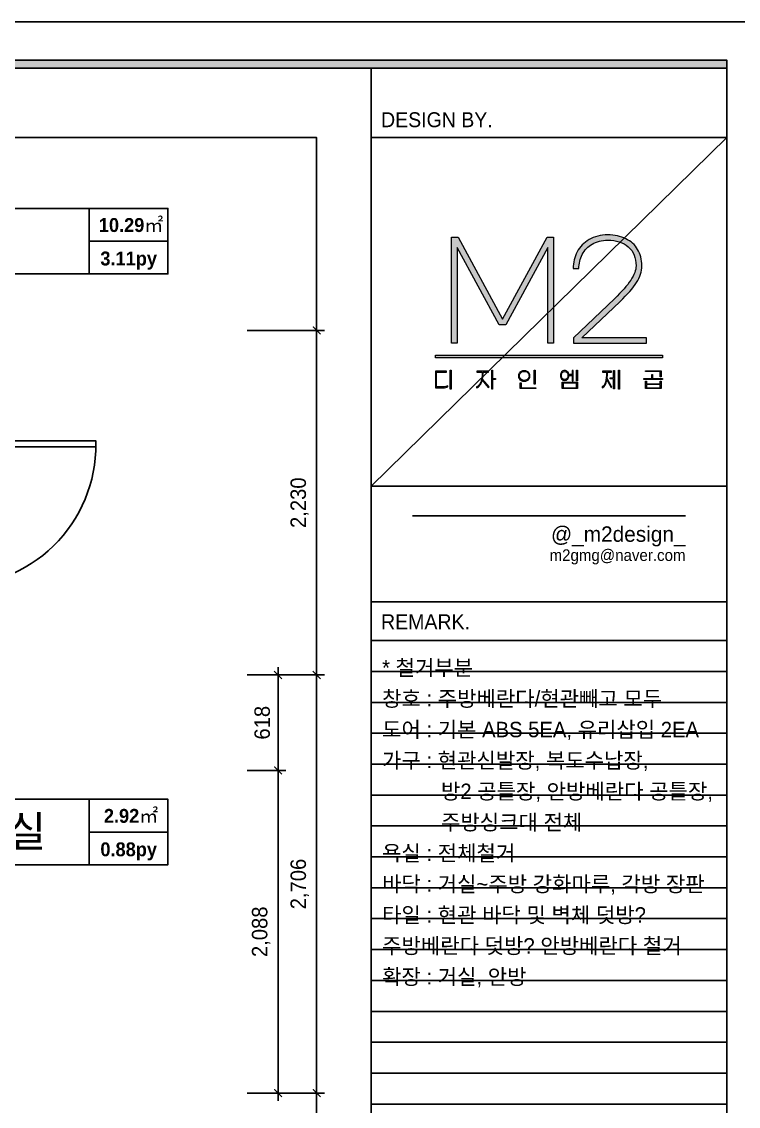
# Model space of a CAD drawing. Header units: inches. Extents: x 262342 to 305842, y 10210 to 38486.
# Drawn here: x 279027 to 283666, y 30966 to 37986 of the extents above; entities that cross this region are included whole.
import ezdxf
from ezdxf.enums import TextEntityAlignment as Align

# ---------------------------------------------------------------- set-up
doc = ezdxf.new("R2010")
doc.units = ezdxf.units.IN
doc.header["$LTSCALE"] = 50
doc.header["$MEASUREMENT"] = 0
for name, color, linetype in [('0-ELC TEXT', 7, 'Continuous'), ('03-TEXT', 3, 'Continuous'), ('07-DIM', 5, 'Continuous'), ('_U+B808_U+C774_U+C5B4 2', 7, 'Continuous'), ('CO-DOOR', 8, 'Continuous'), ('FORM(YOURNAME)-1', 1, 'Continuous'), ('FORM(YOURNAME)-11', 1, 'Continuous')]:
    doc.layers.add(name, color=color, linetype=linetype)
doc.styles.add('HY 울릉도 L', font='')
doc.styles.add('YOURNAME', font='HY울릉도M.TTF')
doc.styles.add('넥슨고딕', font='NEXONLv1GothicBold.ttf')
doc.styles.add('코레일둥고', font='Korail_Round_Gothic_Medium.ttf')
doc.styles.get('HY 울릉도 L').set_extended_font_data('HY울릉도L')
doc.dimstyles.new('50', dxfattribs={"dimscale": 50, "dimtxt": 2, "dimasz": 1, "dimexe": 1, "dimexo": 1, "dimgap": 1, "dimtad": 1, "dimdec": 0, "dimrnd": 0.05, "dimdsep": 46, "dimlunit": 6, "dimtxsty": 'HY 울릉도 L', "dimblk": 'ARCHTICK', "dimcen": 2.5, "dimdle": 1, "dimclrd": 133, "dimclre": 133, "dimclrt": 30, "dimadec": 0, "dimazin": 0, "dimtfac": 1, "dimtdec": 0, "dimtix": 1, "dimtmove": 2, "dimatfit": 3, "dimldrblk": 'ARCHTICK', "dimfxl": 1, "dimlwd": -1, "dimlwe": -1, "dimarcsym": 0})

# ---------------------------------------------------------------- blocks, each defined once
blk = doc.blocks.new('block 34')
at = {"layer": '_U+B808_U+C774_U+C5B4 2'}
h = blk.add_hatch(color=35, dxfattribs=at)
h.dxf.hatch_style = 2
h.paths.add_polyline_path([(674.6, -105.53), (675.73, -105.53), (683.42, -119.69), (691.1, -105.53), (692.22, -105.53), (692.22, -123.82), (691.22, -123.82), (691.22, -107.31), (683.97, -120.67), (682.84, -120.67), (675.59, -107.31), (675.59, -123.82), (674.6, -123.82)])
h = blk.add_hatch(color=35, dxfattribs=at)
h.dxf.hatch_style = 2
edge = h.paths.add_edge_path()
edge.add_spline(control_points=[(704.68, -105.78), (705.57, -106.21), (706.25, -106.83), (706.73, -107.63), (707.21, -108.43), (707.45, -109.38), (707.45, -110.46), (707.45, -111.43), (707.14, -112.39), (706.53, -113.34), (705.92, -114.29), (704.98, -115.38), (703.7, -116.62), (703.7, -116.62), (697.12, -122.91), (697.12, -122.91), (697.12, -122.91), (708.26, -122.91), (708.26, -122.91), (708.26, -122.91), (708.26, -123.82), (708.26, -123.82), (708.26, -123.82), (695.66, -123.82), (695.66, -123.82), (695.66, -123.82), (695.66, -122.91), (695.66, -122.91), (695.66, -122.91), (702.73, -116.15), (702.73, -116.15), (703.99, -114.93), (704.93, -113.86), (705.54, -112.95), (706.15, -112.03), (706.45, -111.2), (706.45, -110.46), (706.45, -109.07), (706.01, -107.98), (705.12, -107.2), (704.23, -106.42), (703.05, -106.03), (701.57, -106.03), (700.53, -106.03), (699.64, -106.26), (698.89, -106.71), (698.15, -107.15), (697.57, -107.75), (697.18, -108.5), (696.79, -109.25), (696.59, -110.06), (696.59, -110.94), (696.59, -110.94), (695.59, -110.94), (695.59, -110.94), (695.59, -109.89), (695.83, -108.93), (696.3, -108.05), (696.77, -107.17), (697.46, -106.46), (698.36, -105.93), (699.26, -105.4), (700.33, -105.13), (701.57, -105.13), (702.76, -105.13), (703.79, -105.35), (704.68, -105.78)], knot_values=[0, 0, 0, 0, 1, 1, 1, 2, 2, 2, 3, 3, 3, 4, 4, 4, 5, 5, 5, 6, 6, 6, 7, 7, 7, 8, 8, 8, 9, 9, 9, 10, 10, 10, 11, 11, 11, 12, 12, 12, 13, 13, 13, 14, 14, 14, 15, 15, 15, 16, 16, 16, 17, 17, 17, 18, 18, 18, 19, 19, 19, 20, 20, 20, 21, 21, 21, 22, 22, 22, 22], degree=3, periodic=0)
at = {"layer": '_U+B808_U+C774_U+C5B4 2', "lineweight": 0}
blk.add_lwpolyline([(674.6, -105.53), (675.73, -105.53), (683.42, -119.69), (691.1, -105.53), (692.22, -105.53), (692.22, -123.82), (691.22, -123.82), (691.22, -107.31), (683.97, -120.67), (682.84, -120.67), (675.59, -107.31), (675.59, -123.82), (674.6, -123.82), (674.6, -105.53)], dxfattribs=at)
blk.add_open_spline([(704.68, -105.78), (705.57, -106.21), (706.25, -106.83), (706.73, -107.63), (707.21, -108.43), (707.45, -109.38), (707.45, -110.46), (707.45, -111.43), (707.14, -112.39), (706.53, -113.34), (705.92, -114.29), (704.98, -115.38), (703.7, -116.62), (703.7, -116.62), (697.12, -122.91), (697.12, -122.91), (697.12, -122.91), (708.26, -122.91), (708.26, -122.91), (708.26, -122.91), (708.26, -123.82), (708.26, -123.82), (708.26, -123.82), (695.66, -123.82), (695.66, -123.82), (695.66, -123.82), (695.66, -122.91), (695.66, -122.91), (695.66, -122.91), (702.73, -116.15), (702.73, -116.15), (703.99, -114.93), (704.93, -113.86), (705.54, -112.95), (706.15, -112.03), (706.45, -111.2), (706.45, -110.46), (706.45, -109.07), (706.01, -107.98), (705.12, -107.2), (704.23, -106.42), (703.05, -106.03), (701.57, -106.03), (700.53, -106.03), (699.64, -106.26), (698.89, -106.71), (698.15, -107.15), (697.57, -107.75), (697.18, -108.5), (696.79, -109.25), (696.59, -110.06), (696.59, -110.94), (696.59, -110.94), (695.59, -110.94), (695.59, -110.94), (695.59, -109.89), (695.83, -108.93), (696.3, -108.05), (696.77, -107.17), (697.46, -106.46), (698.36, -105.93), (699.26, -105.4), (700.33, -105.13), (701.57, -105.13), (702.76, -105.13), (703.79, -105.35), (704.68, -105.78)], degree=3, knots=[0, 0, 0, 0, 1, 1, 1, 2, 2, 2, 3, 3, 3, 4, 4, 4, 5, 5, 5, 6, 6, 6, 7, 7, 7, 8, 8, 8, 9, 9, 9, 10, 10, 10, 11, 11, 11, 12, 12, 12, 13, 13, 13, 14, 14, 14, 15, 15, 15, 16, 16, 16, 17, 17, 17, 18, 18, 18, 19, 19, 19, 20, 20, 20, 21, 21, 21, 22, 22, 22, 22], dxfattribs=at)
blk = doc.blocks.new('block 35')
at = {"layer": '_U+B808_U+C774_U+C5B4 2'}
h = blk.add_hatch(color=35, dxfattribs=at)
h.dxf.hatch_style = 2
edge = h.paths.add_edge_path()
edge.add_spline(control_points=[(673.72, -128.8), (673.72, -128.8), (672, -128.8), (672, -128.8), (672, -128.8), (672, -131.36), (672, -131.36), (672, -131.36), (673.14, -131.36), (673.14, -131.36), (673.29, -131.36), (673.44, -131.34), (673.6, -131.31), (673.75, -131.28), (673.88, -131.24), (673.98, -131.2), (673.98, -131.2), (673.98, -131.35), (673.98, -131.35), (673.88, -131.4), (673.75, -131.44), (673.6, -131.47), (673.45, -131.49), (673.3, -131.51), (673.14, -131.51), (673.14, -131.51), (671.83, -131.51), (671.83, -131.51), (671.83, -131.51), (671.83, -128.65), (671.83, -128.65), (671.83, -128.65), (673.72, -128.65), (673.72, -128.65), (673.72, -128.65), (673.72, -128.8), (673.72, -128.8)], knot_values=[0, 0, 0, 0, 1, 1, 1, 2, 2, 2, 3, 3, 3, 4, 4, 4, 5, 5, 5, 6, 6, 6, 7, 7, 7, 8, 8, 8, 9, 9, 9, 10, 10, 10, 11, 11, 11, 12, 12, 12, 12], degree=3, periodic=0)
h.paths.add_polyline_path([(674.54, -131.73), (674.38, -131.74), (674.38, -128.5), (674.54, -128.5)])
h = blk.add_hatch(color=35, dxfattribs=at)
h.dxf.hatch_style = 2
edge = h.paths.add_edge_path()
edge.add_spline(control_points=[(679.96, -130.01), (679.96, -130.01), (681.09, -131.37), (681.09, -131.37), (681.09, -131.37), (680.96, -131.47), (680.96, -131.47), (680.96, -131.47), (679.92, -130.19), (679.92, -130.19), (679.82, -130.57), (679.69, -130.87), (679.52, -131.09), (679.35, -131.32), (679.14, -131.46), (678.9, -131.51), (678.9, -131.51), (678.9, -131.36), (678.9, -131.36), (679.11, -131.3), (679.3, -131.16), (679.45, -130.93), (679.6, -130.7), (679.71, -130.39), (679.79, -130.03), (679.86, -129.66), (679.91, -129.25), (679.91, -128.8), (679.91, -128.8), (678.97, -128.8), (678.97, -128.8), (678.97, -128.8), (678.97, -128.65), (678.97, -128.65), (678.97, -128.65), (681, -128.65), (681, -128.65), (681, -128.65), (681, -128.8), (681, -128.8), (681, -128.8), (680.07, -128.8), (680.07, -128.8), (680.06, -129.26), (680.03, -129.66), (679.96, -130.01)], knot_values=[0, 0, 0, 0, 1, 1, 1, 2, 2, 2, 3, 3, 3, 4, 4, 4, 5, 5, 5, 6, 6, 6, 7, 7, 7, 8, 8, 8, 9, 9, 9, 10, 10, 10, 11, 11, 11, 12, 12, 12, 13, 13, 13, 14, 14, 14, 15, 15, 15, 15], degree=3, periodic=0)
h.paths.add_polyline_path([(682.21, -130.06), (681.69, -130.06), (681.69, -131.73), (681.54, -131.73), (681.54, -128.5), (681.69, -128.5), (681.69, -129.92), (682.21, -129.92)])
h = blk.add_hatch(color=35, dxfattribs=at)
h.dxf.hatch_style = 2
edge = h.paths.add_edge_path()
edge.add_spline(control_points=[(687.69, -128.68), (687.84, -128.76), (687.95, -128.87), (688.03, -129.01), (688.11, -129.15), (688.15, -129.3), (688.15, -129.47), (688.15, -129.64), (688.11, -129.8), (688.03, -129.94), (687.95, -130.08), (687.84, -130.19), (687.69, -130.27), (687.54, -130.35), (687.36, -130.39), (687.15, -130.39), (686.95, -130.39), (686.77, -130.35), (686.62, -130.27), (686.47, -130.19), (686.36, -130.08), (686.28, -129.94), (686.2, -129.8), (686.16, -129.64), (686.16, -129.47), (686.16, -129.3), (686.2, -129.15), (686.28, -129.01), (686.36, -128.87), (686.47, -128.76), (686.62, -128.68), (686.77, -128.6), (686.95, -128.56), (687.15, -128.56), (687.36, -128.56), (687.54, -128.6), (687.69, -128.68)], knot_values=[0, 0, 0, 0, 1, 1, 1, 2, 2, 2, 3, 3, 3, 4, 4, 4, 5, 5, 5, 6, 6, 6, 7, 7, 7, 8, 8, 8, 9, 9, 9, 10, 10, 10, 11, 11, 11, 12, 12, 12, 12], degree=3, periodic=0)
edge = h.paths.add_edge_path()
edge.add_spline(control_points=[(686.72, -128.79), (686.59, -128.86), (686.49, -128.95), (686.43, -129.07), (686.36, -129.18), (686.32, -129.32), (686.32, -129.47), (686.32, -129.63), (686.36, -129.76), (686.43, -129.88), (686.49, -130), (686.59, -130.09), (686.72, -130.15), (686.84, -130.22), (686.99, -130.25), (687.15, -130.25), (687.32, -130.25), (687.46, -130.22), (687.59, -130.15), (687.72, -130.09), (687.81, -130), (687.88, -129.88), (687.95, -129.76), (687.98, -129.63), (687.98, -129.47), (687.98, -129.32), (687.95, -129.18), (687.88, -129.07), (687.81, -128.95), (687.72, -128.86), (687.59, -128.79), (687.46, -128.73), (687.32, -128.7), (687.15, -128.7), (686.99, -128.7), (686.84, -128.73), (686.72, -128.79)], knot_values=[0, 0, 0, 0, 1, 1, 1, 2, 2, 2, 3, 3, 3, 4, 4, 4, 5, 5, 5, 6, 6, 6, 7, 7, 7, 8, 8, 8, 9, 9, 9, 10, 10, 10, 11, 11, 11, 12, 12, 12, 12], degree=3, periodic=0)
h.paths.add_polyline_path([(686.6, -131.51), (689.15, -131.51), (689.15, -131.66), (686.44, -131.66), (686.44, -130.66), (686.6, -130.66)])
h.paths.add_polyline_path([(689.03, -130.91), (688.87, -130.91), (688.87, -128.5), (689.03, -128.5)])
h = blk.add_hatch(color=35, dxfattribs=at)
h.dxf.hatch_style = 2
edge = h.paths.add_edge_path()
edge.add_spline(control_points=[(694.67, -130), (694.55, -130.16), (694.37, -130.23), (694.14, -130.23), (693.91, -130.23), (693.73, -130.16), (693.61, -130), (693.48, -129.84), (693.42, -129.64), (693.42, -129.39), (693.42, -129.14), (693.48, -128.94), (693.61, -128.78), (693.73, -128.62), (693.91, -128.54), (694.14, -128.54), (694.35, -128.54), (694.51, -128.61), (694.63, -128.74), (694.75, -128.87), (694.83, -129.04), (694.85, -129.25), (694.85, -129.25), (695.45, -129.25), (695.45, -129.25), (695.45, -129.25), (695.45, -128.52), (695.45, -128.52), (695.45, -128.52), (695.61, -128.52), (695.61, -128.52), (695.61, -128.52), (695.61, -130.29), (695.61, -130.29), (695.61, -130.29), (695.45, -130.29), (695.45, -130.29), (695.45, -130.29), (695.45, -129.4), (695.45, -129.4), (695.45, -129.4), (694.86, -129.4), (694.86, -129.4), (694.85, -129.64), (694.79, -129.85), (694.67, -130)], knot_values=[0, 0, 0, 0, 1, 1, 1, 2, 2, 2, 3, 3, 3, 4, 4, 4, 5, 5, 5, 6, 6, 6, 7, 7, 7, 8, 8, 8, 9, 9, 9, 10, 10, 10, 11, 11, 11, 12, 12, 12, 13, 13, 13, 14, 14, 14, 15, 15, 15, 15], degree=3, periodic=0)
edge = h.paths.add_edge_path()
edge.add_spline(control_points=[(693.73, -129.9), (693.83, -130.03), (693.97, -130.09), (694.14, -130.09), (694.31, -130.09), (694.45, -130.03), (694.55, -129.9), (694.65, -129.78), (694.7, -129.61), (694.7, -129.39), (694.7, -129.17), (694.65, -129), (694.55, -128.87), (694.45, -128.75), (694.31, -128.69), (694.14, -128.69), (693.97, -128.69), (693.83, -128.75), (693.73, -128.87), (693.63, -129), (693.58, -129.17), (693.58, -129.39), (693.58, -129.61), (693.63, -129.78), (693.73, -129.9)], knot_values=[0, 0, 0, 0, 1, 1, 1, 2, 2, 2, 3, 3, 3, 4, 4, 4, 5, 5, 5, 6, 6, 6, 7, 7, 7, 8, 8, 8, 8], degree=3, periodic=0)
h.paths.add_polyline_path([(693.69, -130.55), (696.36, -130.55), (696.36, -131.66), (693.69, -131.66)])
h.paths.add_polyline_path([(693.85, -131.51), (696.2, -131.51), (696.2, -130.7), (693.85, -130.7)])
h.paths.add_polyline_path([(696.36, -128.5), (696.36, -130.32), (696.2, -130.32), (696.2, -128.5)])
h = blk.add_hatch(color=35, dxfattribs=at)
h.dxf.hatch_style = 2
edge = h.paths.add_edge_path()
edge.add_spline(control_points=[(701.46, -129.93), (701.46, -129.93), (702.28, -131.39), (702.28, -131.39), (702.28, -131.39), (702.15, -131.47), (702.15, -131.47), (702.15, -131.47), (701.43, -130.17), (701.43, -130.17), (701.3, -130.94), (701.03, -131.39), (700.63, -131.51), (700.63, -131.51), (700.63, -131.35), (700.63, -131.35), (700.88, -131.26), (701.06, -130.99), (701.18, -130.55), (701.3, -130.1), (701.37, -129.52), (701.37, -128.8), (701.37, -128.8), (700.67, -128.8), (700.67, -128.8), (700.67, -128.8), (700.67, -128.65), (700.67, -128.65), (700.67, -128.65), (702.19, -128.65), (702.19, -128.65), (702.19, -128.65), (702.19, -128.8), (702.19, -128.8), (702.19, -128.8), (701.53, -128.8), (701.53, -128.8), (701.52, -129.25), (701.5, -129.63), (701.46, -129.93)], knot_values=[0, 0, 0, 0, 1, 1, 1, 2, 2, 2, 3, 3, 3, 4, 4, 4, 5, 5, 5, 6, 6, 6, 7, 7, 7, 8, 8, 8, 9, 9, 9, 10, 10, 10, 11, 11, 11, 12, 12, 12, 13, 13, 13, 13], degree=3, periodic=0)
h.paths.add_polyline_path([(702.59, -128.52), (702.75, -128.52), (702.75, -131.68), (702.59, -131.68), (702.59, -129.95), (702, -129.95), (702, -129.8), (702.59, -129.8)])
h.paths.add_polyline_path([(703.61, -128.5), (703.61, -131.73), (703.45, -131.73), (703.45, -128.5)])
h = blk.add_hatch(color=35, dxfattribs=at)
h.dxf.hatch_style = 2
h.paths.add_polyline_path([(711.02, -129.93), (711.02, -130.07), (707.82, -130.07), (707.82, -129.93), (709.16, -129.93), (709.16, -129.2), (709.32, -129.2), (709.32, -129.93)])
h.paths.add_polyline_path([(710.61, -128.72), (708.07, -128.72), (708.07, -128.57), (710.77, -128.57), (710.77, -129.64), (710.61, -129.64)])
h.paths.add_polyline_path([(710.61, -130.36), (710.77, -130.36), (710.77, -131.66), (708.08, -131.66), (708.08, -130.36), (708.24, -130.36), (708.24, -130.83), (710.61, -130.83)])
h.paths.add_polyline_path([(710.61, -131.52), (710.61, -130.97), (708.24, -130.97), (708.24, -131.52)])
at = {"layer": '_U+B808_U+C774_U+C5B4 2', "lineweight": 0}
for points in [[(674.54, -131.73), (674.38, -131.74), (674.38, -128.5), (674.54, -128.5), (674.54, -131.73)], [(682.21, -130.06), (681.69, -130.06), (681.69, -131.73), (681.54, -131.73), (681.54, -128.5), (681.69, -128.5), (681.69, -129.92), (682.21, -129.92), (682.21, -130.06)], [(689.03, -130.91), (688.87, -130.91), (688.87, -128.5), (689.03, -128.5), (689.03, -130.91)], [(696.36, -128.5), (696.36, -130.32), (696.2, -130.32), (696.2, -128.5), (696.36, -128.5)], [(702.59, -128.52), (702.75, -128.52), (702.75, -131.68), (702.59, -131.68), (702.59, -129.95), (702, -129.95), (702, -129.8), (702.59, -129.8), (702.59, -128.52)], [(703.61, -128.5), (703.61, -131.73), (703.45, -131.73), (703.45, -128.5), (703.61, -128.5)], [(710.61, -128.72), (708.07, -128.72), (708.07, -128.57), (710.77, -128.57), (710.77, -129.64), (710.61, -129.64), (710.61, -128.72)], [(686.6, -131.51), (689.15, -131.51), (689.15, -131.66), (686.44, -131.66), (686.44, -130.66), (686.6, -130.66), (686.6, -131.51)], [(693.69, -130.55), (696.36, -130.55), (696.36, -131.66), (693.69, -131.66), (693.69, -130.55)], [(693.85, -131.51), (696.2, -131.51), (696.2, -130.7), (693.85, -130.7), (693.85, -131.51)], [(711.02, -129.93), (711.02, -130.07), (707.82, -130.07), (707.82, -129.93), (709.16, -129.93), (709.16, -129.2), (709.32, -129.2), (709.32, -129.93), (711.02, -129.93)], [(710.61, -130.36), (710.77, -130.36), (710.77, -131.66), (708.08, -131.66), (708.08, -130.36), (708.24, -130.36), (708.24, -130.83), (710.61, -130.83), (710.61, -130.36)], [(710.61, -131.52), (710.61, -130.97), (708.24, -130.97), (708.24, -131.52), (710.61, -131.52)]]:
    blk.add_lwpolyline(points, dxfattribs=at)
for points, knots in [([(673.72, -128.8), (673.72, -128.8), (672, -128.8), (672, -128.8), (672, -128.8), (672, -131.36), (672, -131.36), (672, -131.36), (673.14, -131.36), (673.14, -131.36), (673.29, -131.36), (673.44, -131.34), (673.6, -131.31), (673.75, -131.28), (673.88, -131.24), (673.98, -131.2), (673.98, -131.2), (673.98, -131.35), (673.98, -131.35), (673.88, -131.4), (673.75, -131.44), (673.6, -131.47), (673.45, -131.49), (673.3, -131.51), (673.14, -131.51), (673.14, -131.51), (671.83, -131.51), (671.83, -131.51), (671.83, -131.51), (671.83, -128.65), (671.83, -128.65), (671.83, -128.65), (673.72, -128.65), (673.72, -128.65), (673.72, -128.65), (673.72, -128.8), (673.72, -128.8)], [0, 0, 0, 0, 1, 1, 1, 2, 2, 2, 3, 3, 3, 4, 4, 4, 5, 5, 5, 6, 6, 6, 7, 7, 7, 8, 8, 8, 9, 9, 9, 10, 10, 10, 11, 11, 11, 12, 12, 12, 12]), ([(679.96, -130.01), (679.96, -130.01), (681.09, -131.37), (681.09, -131.37), (681.09, -131.37), (680.96, -131.47), (680.96, -131.47), (680.96, -131.47), (679.92, -130.19), (679.92, -130.19), (679.82, -130.57), (679.69, -130.87), (679.52, -131.09), (679.35, -131.32), (679.14, -131.46), (678.9, -131.51), (678.9, -131.51), (678.9, -131.36), (678.9, -131.36), (679.11, -131.3), (679.3, -131.16), (679.45, -130.93), (679.6, -130.7), (679.71, -130.39), (679.79, -130.03), (679.86, -129.66), (679.91, -129.25), (679.91, -128.8), (679.91, -128.8), (678.97, -128.8), (678.97, -128.8), (678.97, -128.8), (678.97, -128.65), (678.97, -128.65), (678.97, -128.65), (681, -128.65), (681, -128.65), (681, -128.65), (681, -128.8), (681, -128.8), (681, -128.8), (680.07, -128.8), (680.07, -128.8), (680.06, -129.26), (680.03, -129.66), (679.96, -130.01)], [0, 0, 0, 0, 1, 1, 1, 2, 2, 2, 3, 3, 3, 4, 4, 4, 5, 5, 5, 6, 6, 6, 7, 7, 7, 8, 8, 8, 9, 9, 9, 10, 10, 10, 11, 11, 11, 12, 12, 12, 13, 13, 13, 14, 14, 14, 15, 15, 15, 15]), ([(687.69, -128.68), (687.84, -128.76), (687.95, -128.87), (688.03, -129.01), (688.11, -129.15), (688.15, -129.3), (688.15, -129.47), (688.15, -129.64), (688.11, -129.8), (688.03, -129.94), (687.95, -130.08), (687.84, -130.19), (687.69, -130.27), (687.54, -130.35), (687.36, -130.39), (687.15, -130.39), (686.95, -130.39), (686.77, -130.35), (686.62, -130.27), (686.47, -130.19), (686.36, -130.08), (686.28, -129.94), (686.2, -129.8), (686.16, -129.64), (686.16, -129.47), (686.16, -129.3), (686.2, -129.15), (686.28, -129.01), (686.36, -128.87), (686.47, -128.76), (686.62, -128.68), (686.77, -128.6), (686.95, -128.56), (687.15, -128.56), (687.36, -128.56), (687.54, -128.6), (687.69, -128.68)], [0, 0, 0, 0, 1, 1, 1, 2, 2, 2, 3, 3, 3, 4, 4, 4, 5, 5, 5, 6, 6, 6, 7, 7, 7, 8, 8, 8, 9, 9, 9, 10, 10, 10, 11, 11, 11, 12, 12, 12, 12]), ([(686.72, -128.79), (686.59, -128.86), (686.49, -128.95), (686.43, -129.07), (686.36, -129.18), (686.32, -129.32), (686.32, -129.47), (686.32, -129.63), (686.36, -129.76), (686.43, -129.88), (686.49, -130), (686.59, -130.09), (686.72, -130.15), (686.84, -130.22), (686.99, -130.25), (687.15, -130.25), (687.32, -130.25), (687.46, -130.22), (687.59, -130.15), (687.72, -130.09), (687.81, -130), (687.88, -129.88), (687.95, -129.76), (687.98, -129.63), (687.98, -129.47), (687.98, -129.32), (687.95, -129.18), (687.88, -129.07), (687.81, -128.95), (687.72, -128.86), (687.59, -128.79), (687.46, -128.73), (687.32, -128.7), (687.15, -128.7), (686.99, -128.7), (686.84, -128.73), (686.72, -128.79)], [0, 0, 0, 0, 1, 1, 1, 2, 2, 2, 3, 3, 3, 4, 4, 4, 5, 5, 5, 6, 6, 6, 7, 7, 7, 8, 8, 8, 9, 9, 9, 10, 10, 10, 11, 11, 11, 12, 12, 12, 12]), ([(694.67, -130), (694.55, -130.16), (694.37, -130.23), (694.14, -130.23), (693.91, -130.23), (693.73, -130.16), (693.61, -130), (693.48, -129.84), (693.42, -129.64), (693.42, -129.39), (693.42, -129.14), (693.48, -128.94), (693.61, -128.78), (693.73, -128.62), (693.91, -128.54), (694.14, -128.54), (694.35, -128.54), (694.51, -128.61), (694.63, -128.74), (694.75, -128.87), (694.83, -129.04), (694.85, -129.25), (694.85, -129.25), (695.45, -129.25), (695.45, -129.25), (695.45, -129.25), (695.45, -128.52), (695.45, -128.52), (695.45, -128.52), (695.61, -128.52), (695.61, -128.52), (695.61, -128.52), (695.61, -130.29), (695.61, -130.29), (695.61, -130.29), (695.45, -130.29), (695.45, -130.29), (695.45, -130.29), (695.45, -129.4), (695.45, -129.4), (695.45, -129.4), (694.86, -129.4), (694.86, -129.4), (694.85, -129.64), (694.79, -129.85), (694.67, -130)], [0, 0, 0, 0, 1, 1, 1, 2, 2, 2, 3, 3, 3, 4, 4, 4, 5, 5, 5, 6, 6, 6, 7, 7, 7, 8, 8, 8, 9, 9, 9, 10, 10, 10, 11, 11, 11, 12, 12, 12, 13, 13, 13, 14, 14, 14, 15, 15, 15, 15]), ([(693.73, -129.9), (693.83, -130.03), (693.97, -130.09), (694.14, -130.09), (694.31, -130.09), (694.45, -130.03), (694.55, -129.9), (694.65, -129.78), (694.7, -129.61), (694.7, -129.39), (694.7, -129.17), (694.65, -129), (694.55, -128.87), (694.45, -128.75), (694.31, -128.69), (694.14, -128.69), (693.97, -128.69), (693.83, -128.75), (693.73, -128.87), (693.63, -129), (693.58, -129.17), (693.58, -129.39), (693.58, -129.61), (693.63, -129.78), (693.73, -129.9)], [0, 0, 0, 0, 1, 1, 1, 2, 2, 2, 3, 3, 3, 4, 4, 4, 5, 5, 5, 6, 6, 6, 7, 7, 7, 8, 8, 8, 8]), ([(701.46, -129.93), (701.46, -129.93), (702.28, -131.39), (702.28, -131.39), (702.28, -131.39), (702.15, -131.47), (702.15, -131.47), (702.15, -131.47), (701.43, -130.17), (701.43, -130.17), (701.3, -130.94), (701.03, -131.39), (700.63, -131.51), (700.63, -131.51), (700.63, -131.35), (700.63, -131.35), (700.88, -131.26), (701.06, -130.99), (701.18, -130.55), (701.3, -130.1), (701.37, -129.52), (701.37, -128.8), (701.37, -128.8), (700.67, -128.8), (700.67, -128.8), (700.67, -128.8), (700.67, -128.65), (700.67, -128.65), (700.67, -128.65), (702.19, -128.65), (702.19, -128.65), (702.19, -128.65), (702.19, -128.8), (702.19, -128.8), (702.19, -128.8), (701.53, -128.8), (701.53, -128.8), (701.52, -129.25), (701.5, -129.63), (701.46, -129.93)], [0, 0, 0, 0, 1, 1, 1, 2, 2, 2, 3, 3, 3, 4, 4, 4, 5, 5, 5, 6, 6, 6, 7, 7, 7, 8, 8, 8, 9, 9, 9, 10, 10, 10, 11, 11, 11, 12, 12, 12, 13, 13, 13, 13])]:
    blk.add_open_spline(points, degree=3, knots=knots, dxfattribs=at)
blk = doc.blocks.new('block 33')
at = {"layer": '_U+B808_U+C774_U+C5B4 2'}
for name in ['block 34', 'block 35']:
    blk.add_blockref(name, (0, 0), dxfattribs=at)
blk = doc.blocks.new('block 32')
at = {"layer": '_U+B808_U+C774_U+C5B4 2'}
h = blk.add_hatch(color=35, dxfattribs=at)
h.dxf.hatch_style = 2
h.paths.add_polyline_path([(711.02, -126.32), (671.83, -126.32), (671.83, -125.91), (711.02, -125.91)])
at = {"layer": '_U+B808_U+C774_U+C5B4 2', "lineweight": 0}
blk.add_lwpolyline([(711.02, -126.32), (671.83, -126.32), (671.83, -125.91), (711.02, -125.91), (711.02, -126.32)], dxfattribs=at)
at = {"layer": '_U+B808_U+C774_U+C5B4 2'}
blk.add_blockref('block 33', (0, 0), dxfattribs=at)
blk = doc.blocks.new('FORM-ELEVATION')
at = {"layer": 'FORM(YOURNAME)-11'}
h = blk.add_hatch(color=256, dxfattribs=at)
h.dxf.hatch_style = 1
h.paths.add_polyline_path([(-10309, 35708), (71691, 35708), (71691, 35508), (-10309, 35508)])
h.paths.add_polyline_path([(-10309, -21492), (71691, -21492), (71691, -21692), (-10309, -21692)])
at = {"layer": 'Defpoints', "color": 158}
for p, q in [((62481, 35508), (62481, -21492)), ((62481, 33708), (71691, 33708)), ((62481, 24686), (71691, 33708)), ((62481, 24686), (71691, 24686)), ((62481, 20686), (71691, 20686)), ((62481, 19886), (71691, 19886)), ((62481, 19086), (71691, 19086)), ((62481, 18286), (71691, 18286)), ((62481, 17486), (71691, 17486)), ((62481, 16686), (71691, 16686)), ((62481, 15886), (71691, 15886)), ((62481, 15086), (71691, 15086)), ((62481, 14286), (71691, 14286)), ((62481, 13486), (71691, 13486)), ((62481, 12686), (71691, 12686)), ((62481, 11886), (71691, 11886)), ((62481, 11086), (71691, 11086)), ((62481, 10286), (71691, 10286)), ((62481, 9486), (71691, 9486)), ((62481, 8686), (71691, 8686))]:
    blk.add_line(p, q, dxfattribs=at)
for points in [[(-10309, -21692), (71691, -21692), (71691, 35708), (-10309, 35708)], [(-8309, 33708), (61071, 33708), (61071, -19692), (-8309, -19692)]]:
    blk.add_lwpolyline(points, close=True, dxfattribs=at)
at = {"layer": 'FORM(YOURNAME)-11', "color": 251}
blk.add_line((63550, 23916), (70622, 23916), dxfattribs=at)
at = {"layer": 'FORM(YOURNAME)-11', "color": 14}
blk.add_line((62481, 21686), (71691, 21686), dxfattribs=at)
at = {"layer": 'FORM(YOURNAME)-11', "color": 250}
blk.add_lwpolyline([(-11309, -22692), (72691, -22692), (72691, 36708), (-11309, 36708)], close=True, dxfattribs=at)
at = {"layer": 'FORM(YOURNAME)-11'}
blk.add_lwpolyline([(-10309, 35708), (71691, 35708), (71691, 35508), (-10309, 35508)], close=True, dxfattribs=at)
at = {"layer": '_U+B808_U+C774_U+C5B4 2', "xscale": 150, "yscale": 150, "zscale": 150}
blk.add_blockref('block 32', (-36628, 46957), dxfattribs=at)
at = {"layer": 'FORM(YOURNAME)-11', "color": 14, "style": 'YOURNAME'}
for s, p in [('DESIGN BY.', (62739, 34170)), ('REMARK.', (62739, 21172))]:
    blk.add_text(s, height=386.1, dxfattribs=at).set_placement(p, align=Align.MIDDLE_LEFT)
for s, height, width, p in [('@_m2design_', 400, 1.03, (70622, 23242)), ('m2gmg@naver.com', 300, 0.995, (70622, 22747))]:
    blk.add_text(s, height=height, dxfattribs=dict(at, width=width)).set_placement(p, align=Align.RIGHT)
at = {"layer": 'FORM(YOURNAME)-11', "color": 3, "style": 'YOURNAME'}
for tag, height, p in [('1', 450, (71041, -1219)), ('2', 450, (71041, -1863)), ('3', 450, (71041, -3150)), ('4', 450, (71041, -5081)), ('5', 515, (71041, -7398)), ('6', 515, (71041, -9650)), ('7', 515, (71041, -11903)), ('8', 515, (71041, -14155)), ('9', 515, (71041, -16408)), ('10', 515, (66791, -18596)), ('11', 515, (71041, -18660)), ('12', 515, (66791, -20848)), ('13', 515, (71041, -20848))]:
    blk.add_attdef(tag, text='', height=height, dxfattribs=at).set_placement(p, align=Align.MIDDLE_RIGHT)
blk = doc.blocks.new('_ArchTick')
at = {"color": 0, "linetype": 'ByBlock', "const_width": 0.15}
blk.add_lwpolyline([(-0.5, -0.5), (0.5, 0.5)], dxfattribs=at)
blk = doc.blocks.new('*D1016')
at = {"layer": '07-DIM', "color": 133}
for p, q in [((280936.5, 33807.5), (280936.5, 31001.5)), ((280486.5, 33757.5), (280986.5, 33757.5)), ((280486.5, 31051.5), (280986.5, 31051.5))]:
    blk.add_line(p, q, dxfattribs=at)
at = {"layer": 'Defpoints', "color": 0}
for p in [(280436.5, 33757.5), (280436.5, 31051.5), (280936.5, 31051.5)]:
    blk.add_point(p, dxfattribs=at)
at = {"layer": '07-DIM', "color": 133, "xscale": 50, "yscale": 50, "zscale": 50}
for p, rotation in [((280936.5, 33757.5), 90), ((280936.5, 31051.5), 270)]:
    blk.add_blockref('_ArchTick', p, dxfattribs=dict(at, rotation=rotation))
at = {"layer": '07-DIM', "color": 30, "insert": (280826.6, 32404.5), "char_height": 100, "attachment_point": 5, "rotation": 90, "style": 'HY 울릉도 L'}
blk.add_mtext('2,706', dxfattribs=at)
blk = doc.blocks.new('*D1017')
at = {"layer": '07-DIM', "color": 133}
for p, q in [((280486.5, 33139.5), (280736.5, 33139.5)), ((280686.5, 33189.5), (280686.5, 31001.5)), ((280486.5, 31051.5), (280736.5, 31051.5))]:
    blk.add_line(p, q, dxfattribs=at)
at = {"layer": 'Defpoints', "color": 0}
for p in [(280436.5, 33139.5), (280436.5, 31051.5), (280686.5, 31051.5)]:
    blk.add_point(p, dxfattribs=at)
at = {"layer": '07-DIM', "color": 133, "xscale": 50, "yscale": 50, "zscale": 50}
for p, rotation in [((280686.5, 33139.5), 90), ((280686.5, 31051.5), 270)]:
    blk.add_blockref('_ArchTick', p, dxfattribs=dict(at, rotation=rotation))
at = {"layer": '07-DIM', "color": 30, "insert": (280576.6, 32095.5), "char_height": 100, "attachment_point": 5, "rotation": 90, "style": 'HY 울릉도 L'}
blk.add_mtext('2,088', dxfattribs=at)
blk = doc.blocks.new('*D1018')
at = {"layer": '07-DIM', "color": 133}
for p, q in [((280686.5, 33089.5), (280686.5, 33807.5)), ((280486.5, 33757.5), (280736.5, 33757.5)), ((280486.5, 33139.5), (280736.5, 33139.5))]:
    blk.add_line(p, q, dxfattribs=at)
at = {"layer": 'Defpoints', "color": 0}
for p in [(280436.5, 33757.5), (280686.5, 33757.5), (280436.5, 33139.5)]:
    blk.add_point(p, dxfattribs=at)
at = {"layer": '07-DIM', "color": 133, "xscale": 50, "yscale": 50, "zscale": 50}
for p, rotation in [((280686.5, 33757.5), 90), ((280686.5, 33139.5), 270)]:
    blk.add_blockref('_ArchTick', p, dxfattribs=dict(at, rotation=rotation))
at = {"layer": '07-DIM', "color": 30, "insert": (280584.3, 33448.5), "char_height": 100, "attachment_point": 5, "rotation": 90, "style": 'HY 울릉도 L'}
blk.add_mtext('618', dxfattribs=at)
blk = doc.blocks.new('*D1019')
at = {"layer": '07-DIM', "color": 133}
for p, q in [((280936.5, 33707.5), (280936.5, 36037.5)), ((280486.5, 35987.5), (280986.5, 35987.5)), ((280486.5, 33757.5), (280986.5, 33757.5))]:
    blk.add_line(p, q, dxfattribs=at)
at = {"layer": 'Defpoints', "color": 0}
for p in [(280436.5, 35987.5), (280936.5, 35987.5), (280436.5, 33757.5)]:
    blk.add_point(p, dxfattribs=at)
at = {"layer": '07-DIM', "color": 133, "xscale": 50, "yscale": 50, "zscale": 50}
for p, rotation in [((280936.5, 35987.5), 90), ((280936.5, 33757.5), 270)]:
    blk.add_blockref('_ArchTick', p, dxfattribs=dict(at, rotation=rotation))
at = {"layer": '07-DIM', "color": 30, "insert": (280826.5, 34872.5), "char_height": 100, "attachment_point": 5, "rotation": 90, "style": 'HY 울릉도 L'}
blk.add_mtext('2,230', dxfattribs=at)
blk = doc.blocks.new('vudausseh')
at = {"layer": 'CO-DOOR'}
blk.add_lwpolyline([(279507, 35234), (278567, 35234), (278567, 35274), (279507, 35274)], close=True, dxfattribs=at)
blk.add_arc((278596.6, 35244), 910.5, 268.13858, 0.6293, dxfattribs=at)

msp = doc.modelspace()

# ---------------------------------------------------------------- linework, layer by layer
at = {"layer": '03-TEXT', "color": 7}
for p, q in [((279464.4, 36777.8), (279464.4, 36353.2)), ((279464.4, 36565.5), (279974, 36565.5)), ((279464.4, 32953.5), (279464.4, 32529)), ((279464.4, 32741.2), (279974, 32741.2))]:
    msp.add_line(p, q, dxfattribs=at)
for points in [[(277990, 36353.2), (279974, 36353.2), (279974, 36777.8), (277990, 36777.8)], [(277990, 32529), (279974, 32529), (279974, 32953.5), (277990, 32953.5)]]:
    msp.add_lwpolyline(points, close=True, dxfattribs=at)

# ---------------------------------------------------------------- block references
msp.add_blockref('vudausseh', (0, 0))
at = {"layer": 'FORM(YOURNAME)-1', "xscale": 0.2500000000000001, "yscale": 0.2500000000000001, "zscale": 0.2500000000000001}
msp.add_blockref('FORM-ELEVATION', (265668.6, 28809), dxfattribs=at)

# ---------------------------------------------------------------- texts
at = {"layer": '0-ELC TEXT', "style": '코레일둥고'}
for s, p in [('* 철거부분', (281360, 33754.5)), ('창호 : 주방베란다/현관빼고 모두', (281360, 33554.5)), ('도어 : 기본 ABS 5EA, 유리삽입 2EA', (281360, 33354.5)), ('가구 : 현관신발장, 복도수납장, ', (281360, 33154.5)), ('방2 공틀장, 안방베란다 공틀장,', (281741, 32954.5)), ('주방싱크대 전체', (281741, 32754.5)), ('욕실 : 전체철거', (281360, 32554.5)), ('바닥 : 거실~주방 강화마루, 각방 장판', (281360, 32354.5)), ('타일 : 현관 바닥 및 벽체 덧방?', (281360, 32154.5)), ('주방베란다 덧방? 안방베란다 철거', (281360, 31954.5)), ('확장 : 거실, 안방', (281360, 31754.5))]:
    msp.add_text(s, height=100, dxfattribs=at).set_placement(p)
at = {"layer": '03-TEXT'}
for s, height, style, p in [('10.29㎡', 90, '넥슨고딕', (279735.2, 36624.8)), ('3.11py', 90, '넥슨고딕', (279719.8, 36408.3)), ('거실욕실', 200, '코레일둥고', (278683.3, 32645.6)), ('2.92㎡', 90, '넥슨고딕', (279735.2, 32800.6)), ('0.88py', 90, '넥슨고딕', (279719.8, 32584))]:
    msp.add_text(s, height=height, dxfattribs=dict(at, style=style)).set_placement(p, align=Align.CENTER)

# ---------------------------------------------------------------- dimensions: what is measured, and where the dimension line sits
at = {"layer": '07-DIM'}
for base, p1, p2, picture, middle in [((280936.5, 35987.5), (280436.5, 33757.5), (280436.5, 35987.5), '*D1019', (280826.5, 34872.5)), ((280936.5, 31051.5), (280436.5, 33757.5), (280436.5, 31051.5), '*D1016', (280826.6, 32404.5)), ((280686.5, 33757.5), (280436.5, 33139.5), (280436.5, 33757.5), '*D1018', (280584.3, 33448.5)), ((280686.5, 31051.5), (280436.5, 33139.5), (280436.5, 31051.5), '*D1017', (280576.6, 32095.5))]:
    dim = msp.add_linear_dim(base=base, p1=p1, p2=p2, angle=90, dimstyle='50', dxfattribs=at)
    dim.commit()
    dim.dimension.update_dxf_attribs({"geometry": picture, "text_midpoint": middle})

doc.saveas('drawing.dxf')
